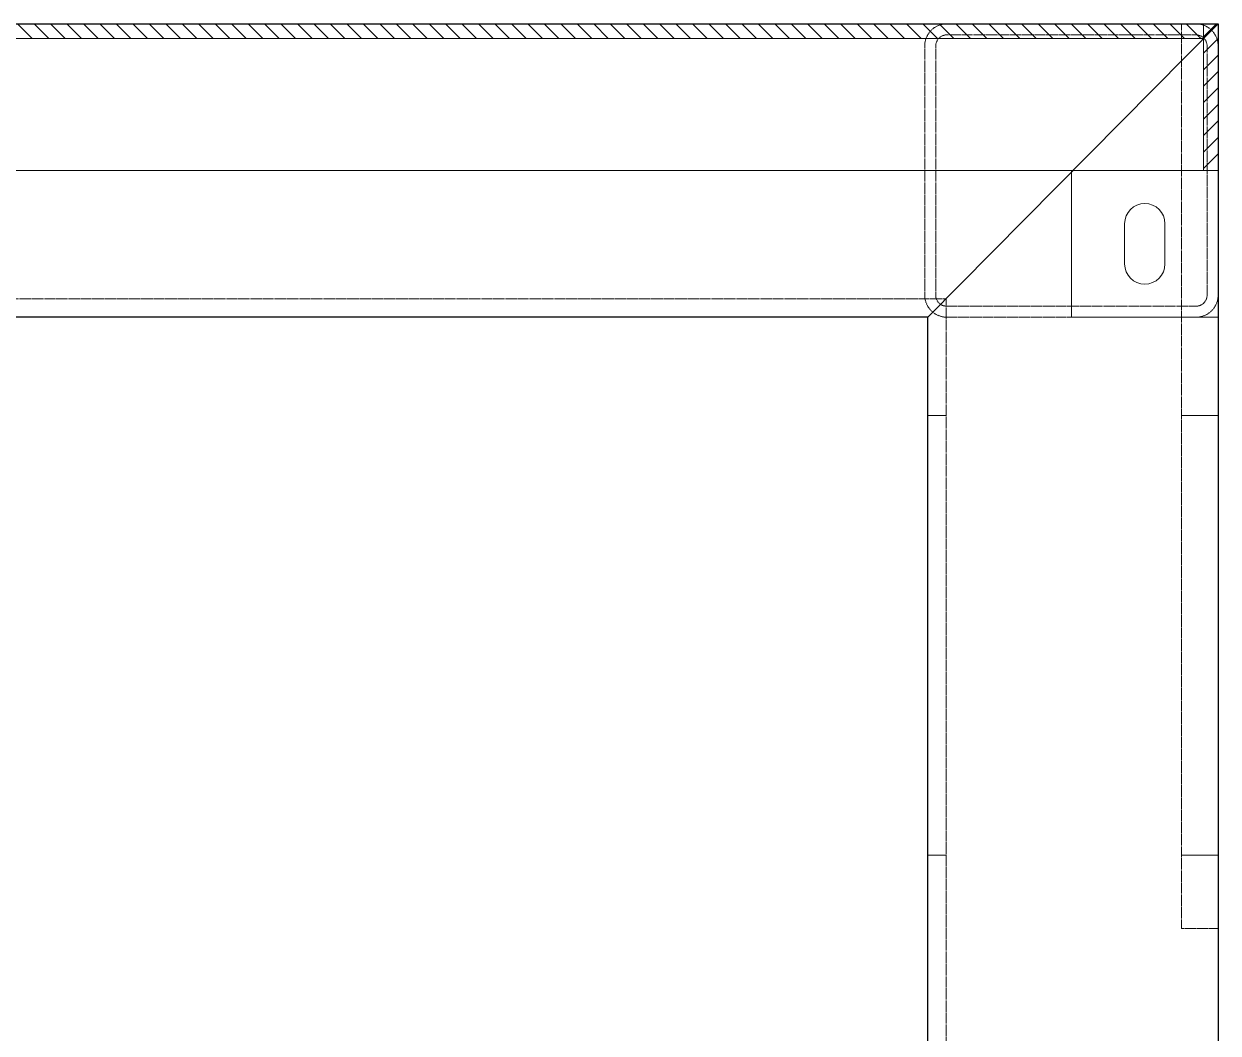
# Model space of a CAD drawing. Extents: x -3873 to 164127, y 7129 to 96529.
# Drawn here: x 84324.3 to 84650.1, y 64951.9 to 65227.2 of the extents above; entities that cross this region are included whole.
import ezdxf

# ---------------------------------------------------------------- set-up
doc = ezdxf.new("R2010")
doc.units = 0
doc.linetypes.add('DASHED', pattern=[0.2068, 0.1655, -0.0413])
doc.layers.get('0').update_dxf_attribs({"linetype": 'CONTINUOUS'})
doc.layers.add('LAYOUT Kromeka', color=1, linetype='CONTINUOUS', lineweight=5)
pattern_1 = [(45, (-14595.656, -3902.067), (-2.24506403, 2.24506403), [])]

# ---------------------------------------------------------------- blocks, each defined once
blk = doc.blocks.new('AIR-SENSORU-UST')
at = {"linetype": 'Continuous', "ltscale": 0.5}
h = blk.add_hatch(dxfattribs=at)
h.set_pattern_fill('ANSI31', color=256, style=0)
h.set_pattern_definition(pattern_1)
h.paths.add_polyline_path([(1907.87, 600.42), (1907.87, 596.42), (1947.87, 596.42), (1947.87, 600.42)])
h = blk.add_hatch(dxfattribs=at)
h.set_pattern_fill('ANSI31', color=256, angle=90, style=0)
h.set_pattern_definition([(135, (6446.3593, -16022.2816), (-2.24506403, -2.24506403), [])])
h.paths.add_polyline_path([(1943.87, -594.74), (1947.87, -594.74), (1947.87, 596.42), (1943.87, 596.42)])
h = blk.add_hatch(dxfattribs=at)
h.set_pattern_fill('ANSI31', color=256, style=0)
h.set_pattern_definition(pattern_1)
h.paths.add_polyline_path([(1907.87, -598.74), (1907.87, -594.74), (1947.87, -594.74), (1947.87, -598.74)])
at = {"linetype": 'Continuous', "ltscale": 0.2}
for p, q in [((1907.87, 600.42), (1947.87, 600.42)), ((1907.87, 600.42), (1907.87, -598.74)), ((1947.87, 600.42), (1947.87, -598.74)), ((1907.87, 596.42), (1947.87, 596.42)), ((1943.87, -594.74), (1943.87, 596.42)), ((1947.87, -594.74), (1947.87, 596.42)), ((1907.87, -594.74), (1947.87, -594.74)), ((1907.87, -598.74), (1947.87, -598.74))]:
    blk.add_line(p, q, dxfattribs=at)
at = {"linetype": 'Continuous', "ltscale": 0.2, "elevation": 10.95}
for points in [[(1907.87, 600.42), (1907.87, 560.42), (1867.87, 560.42), (1867.87, 600.42)], [(1907.87, 600.42), (1907.87, 596.42), (1947.87, 596.42), (1947.87, 600.42)], [(1943.87, -594.74), (1947.87, -594.74), (1947.87, 596.42), (1943.87, 596.42)], [(1907.87, -598.74), (1907.87, -558.74), (1867.87, -558.74), (1867.87, -598.74)], [(1907.87, -598.74), (1907.87, -594.74), (1947.87, -594.74), (1947.87, -598.74)]]:
    blk.add_lwpolyline(points, close=True, dxfattribs=at)
at = {"linetype": 'Continuous', "ltscale": 0.2}
for points in [[(1882.37, 585.92), (1893.37, 585.92, -1), (1893.37, 574.92), (1882.37, 574.92, -1), (1882.37, 585.92)], [(1882.37, -584.24), (1893.37, -584.24, 1), (1893.37, -573.24), (1882.37, -573.24, 1), (1882.37, -584.24)]]:
    blk.add_lwpolyline(points, format="xyb", dxfattribs=at)
blk = doc.blocks.new('sase-ust')
at = {"linetype": 'Continuous', "ltscale": 0.2}
for p, q in [((-918.99, 600.42), (-918.99, 590.42)), ((-798.99, 600.42), (-798.99, 590.42)), ((-918.99, 526.25), (-918.99, 521.25)), ((-798.99, 526.25), (-798.99, 521.25))]:
    blk.add_line(p, q, dxfattribs=at)
at = {"lineweight": 25}
for points in [[(-1025.78, -600.42), (-1025.78, 600.42), (-945.77, 521.25), (-945.77, -520.4)], [(-945.77, 521.25), (-1025.78, 600.42), (1043.46, 600.42), (963.44, 521.25)]]:
    blk.add_lwpolyline(points, close=True, dxfattribs=at)
at = {"linetype": 'DASHED'}
for points in [[(-1025.78, 526.4), (-1025.78, 594.42, -0.414214), (-1019.78, 600.42), (-951.77, 600.42, -0.414214), (-945.77, 594.42), (-945.77, 526.4, -0.414214), (-951.77, 520.4), (-1019.78, 520.4, -0.414214)], [(-1022.78, 526.4), (-1022.78, 594.42, -0.414214), (-1019.78, 597.42), (-951.77, 597.42, -0.414214), (-948.77, 594.42), (-948.77, 526.4, -0.414214), (-951.77, 523.4), (-1019.78, 523.4, -0.414214)]]:
    blk.add_lwpolyline(points, format="xyb", close=True, dxfattribs=at)
for points in [[(-778.99, 590.42), (-778.99, 600.42), (-1025.78, 600.42), (-1025.78, 590.42)], [(-950.77, 526.25), (-950.77, -525.4), (968.44, -525.4), (968.44, 526.25)]]:
    blk.add_lwpolyline(points, close=True, dxfattribs=at)
blk = doc.blocks.new('rehenger-6-8-ust')
blk.add_blockref('sase-ust', (97.641, -0.105))
at = {"linetype": 'Continuous', "ltscale": 0.2, "xscale": -1}
blk.add_blockref('AIR-SENSORU-UST', (1019.728, -0.105), dxfattribs=at)

msp = doc.modelspace()

# ---------------------------------------------------------------- block references
at = {"layer": 'LAYOUT Kromeka', "ltscale": 2500, "rotation": 270}
msp.add_blockref('rehenger-6-8-ust', (84049.73, 64299.03, -15419959.69), dxfattribs=at)

doc.saveas('drawing.dxf')
